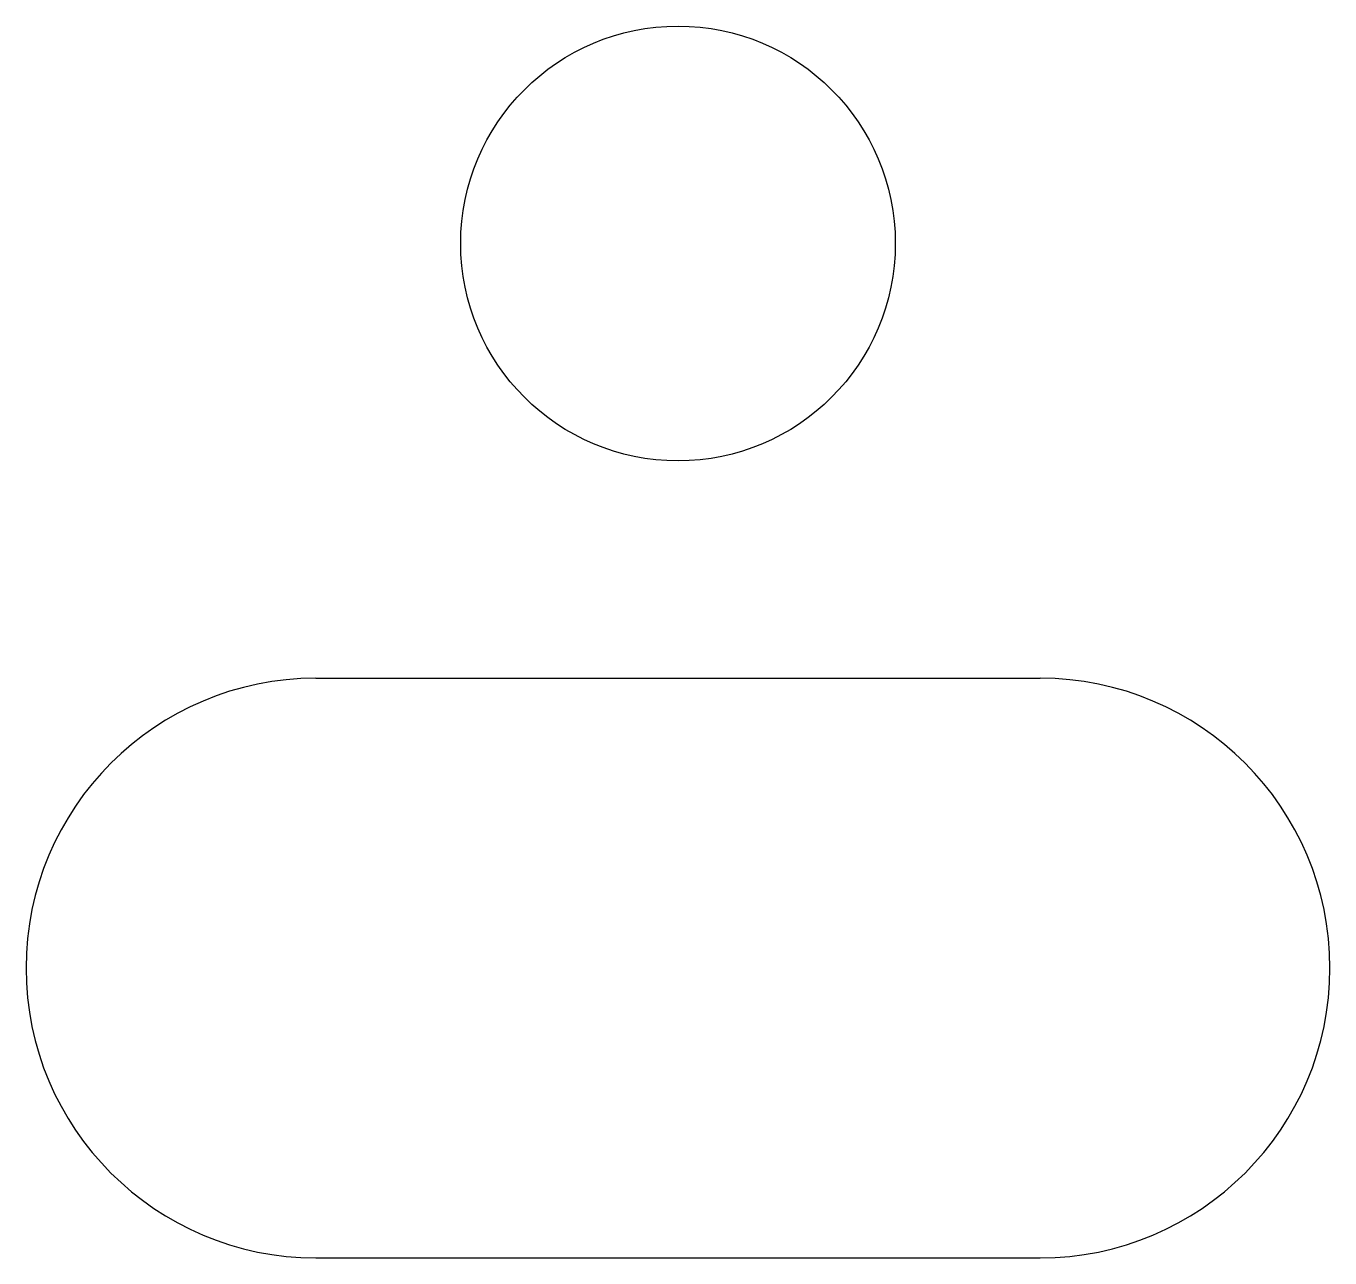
# Model space of a CAD drawing. Extents: x 144 to 153, y 100.75 to 109.25.
import ezdxf

# ---------------------------------------------------------------- set-up
doc = ezdxf.new("R2010")
doc.units = 0
doc.layers.add('View', color=7, linetype='CONTINUOUS')

msp = doc.modelspace()

# ---------------------------------------------------------------- linework, layer by layer
at = {"layer": 'View'}
for p, q in [((146, 104.75), (151, 104.75)), ((146, 100.75), (151, 100.75))]:
    msp.add_line(p, q, dxfattribs=at)
msp.add_circle((148.5, 107.75), 1.5, dxfattribs=at)
for centre, start, end in [((146, 102.75), 90, -90), ((151, 102.75), -90, 90)]:
    msp.add_arc(centre, 2, start, end, dxfattribs=at)

doc.saveas('drawing.dxf')
